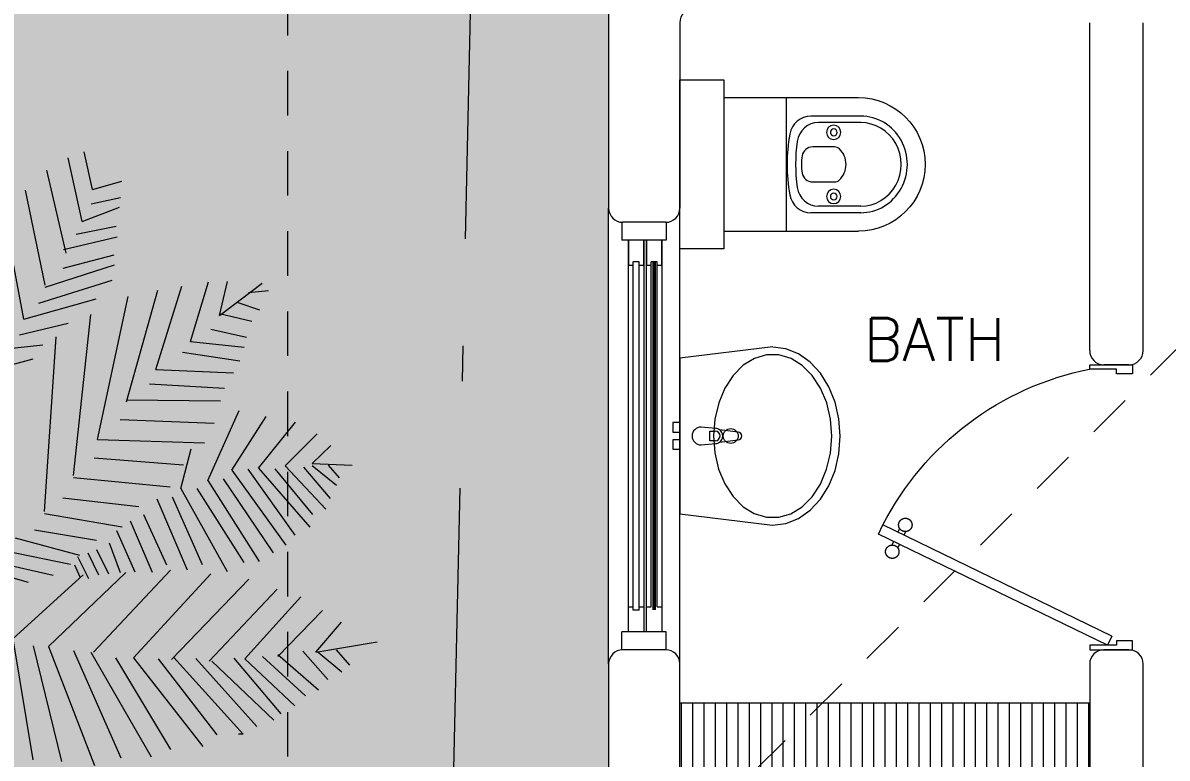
# Model space of a CAD drawing. Header units: metres. Extents: x 8 to 2416, y -346 to 476.
# Drawn here: x 26.308 to 29.519, y 33.399 to 35.464 of the extents above; entities that cross this region are included whole.
import ezdxf

# ---------------------------------------------------------------- set-up
doc = ezdxf.new("R2010")
doc.units = ezdxf.units.M
for name, pattern in [('0', [0]), ('ACAD_ISO10W100', [18, 12, -3, 0, -3]), ('HIDDEN2', [0.1875, 0.125, -0.0625])]:
    doc.linetypes.add(name, pattern=pattern)
doc.layers.get('0').update_dxf_attribs({"color": 250, "linetype": '0', "lineweight": 20})
for name, color, linetype, lineweight in [('A-DOOR', 35, 'Continuous', 5), ('A-WALL', 250, 'Continuous', 20), ('ARBOLES', 86, 'Continuous', 0), ('baños', 140, 'Continuous', 0), ('closets', 253, 'Continuous', 0), ('piscina', 131, 'Continuous', 0), ('textos', 7, 'Continuous', 0)]:
    doc.layers.add(name, color=color, linetype=linetype, lineweight=lineweight)
for name, color, linetype, lineweight, true_color in [('grama', 7, 'Continuous', 0, 0x698c45), ('SOLAR', 7, 'ACAD_ISO10W100', 9, 0xff1414), ('Techos 1', 7, 'HIDDEN2', 9, 0x42391a)]:
    doc.layers.add(name, color=color, linetype=linetype, lineweight=lineweight, true_color=true_color)
doc.styles.get("Standard").update_dxf_attribs({"font": 'arial.ttf', "height": 0.1875})

# ---------------------------------------------------------------- blocks, each defined once
blk = doc.blocks.new('palma a')
at = {"layer": 'ARBOLES', "color": 87, "true_color": 0x4f6a34}
for p, q in [((1166.0659, 93.5941), (1166.0367, 93.7251)), ((1166.0295, 93.4833), (1165.981, 93.7039)), ((1165.9746, 93.3723), (1165.9068, 93.6618)), ((1166.0659, 93.5941), (1166.1681, 93.6226)), ((1165.901, 93.2611), (1165.8329, 93.592)), ((1166.0615, 93.5448), (1166.1636, 93.5668)), ((1166.0295, 93.4833), (1166.1596, 93.5328)), ((1165.8275, 93.143), (1165.7591, 93.5085)), ((1166.0086, 93.4386), (1166.1484, 93.4667)), ((1165.9652, 93.386), (1166.1512, 93.4291)), ((1165.9639, 93.3209), (1166.1412, 93.3667)), ((1165.9011, 93.2542), (1166.1427, 93.3323)), ((1165.8788, 93.1991), (1166.1339, 93.2782)), ((1166.1842, 92.8561), (1166.2926, 93.2438)), ((1166.2857, 92.9675), (1166.3764, 93.2584)), ((1166.406, 93.0653), (1166.4694, 93.273)), ((1166.5077, 93.1559), (1166.5347, 93.2736)), ((1166.5077, 93.1559), (1166.6559, 93.2678)), ((1165.8275, 93.143), (1166.0785, 93.2143)), ((1166.0828, 92.724), (1166.1903, 93.2222)), ((1166.6081, 93.2363), (1166.678, 93.2427)), ((1166.5707, 93.2014), (1166.6463, 93.1751)), ((1165.8125, 93.089), (1165.9817, 93.1289)), ((1166.0001, 92.5989), (1166.0604, 93.1589)), ((1166.5077, 93.1629), (1166.6197, 93.1362)), ((1166.4773, 93.1083), (1166.6014, 93.0805)), ((1165.7539, 93.0388), (1165.8935, 93.0538)), ((1165.8987, 92.4737), (1165.9399, 93.0819)), ((1165.9399, 93.0819), (1165.9399, 93.0819)), ((1166.406, 93.0653), (1166.5926, 93.0462)), ((1165.7355, 92.971), (1165.859, 93.0048)), ((1166.3784, 93.0286), (1166.5779, 92.9977)), ((1166.2857, 92.9675), (1166.5561, 92.9561)), ((1166.2636, 92.918), (1166.5249, 92.903)), ((1166.1841, 92.863), (1166.5103, 92.859)), ((1166.4662, 92.5823), (1166.5759, 92.825)), ((1166.1624, 92.7941), (1166.4882, 92.7816)), ((1166.5498, 92.6176), (1166.6693, 92.8051)), ((1166.6429, 92.6253), (1166.7719, 92.7853)), ((1166.736, 92.633), (1166.8469, 92.7445)), ((1166.0828, 92.724), (1166.4557, 92.7134)), ((1166.3732, 92.5538), (1166.4093, 92.6923)), ((1166.8291, 92.6407), (1166.8938, 92.7035)), ((1166.072, 92.6607), (1166.3818, 92.6365)), ((1166.5498, 92.6176), (1166.7384, 92.3568)), ((1166.6054, 92.6212), (1166.769, 92.392)), ((1166.6429, 92.6253), (1166.8218, 92.4197)), ((1166.6996, 92.622), (1166.8302, 92.4637)), ((1166.736, 92.633), (1166.8771, 92.4823)), ((1166.7992, 92.6287), (1166.8917, 92.5199)), ((1166.8291, 92.6407), (1166.969, 92.6351)), ((1166.8292, 92.6338), (1166.9137, 92.5655)), ((1166.8853, 92.6352), (1166.9233, 92.5913)), ((1166.0001, 92.592), (1166.3359, 92.5604)), ((1166.4662, 92.5823), (1166.6457, 92.3007)), ((1166.5196, 92.5878), (1166.6941, 92.3298)), ((1166.3732, 92.5538), (1166.5342, 92.2652)), ((1166.4283, 92.5543), (1166.5921, 92.2963)), ((1165.9629, 92.5214), (1166.227, 92.491)), ((1166.2897, 92.5186), (1166.3944, 92.2708)), ((1166.3424, 92.5247), (1166.4468, 92.2892)), ((1165.8987, 92.4668), (1166.1694, 92.4208)), ((1166.2434, 92.4642), (1166.323, 92.2881)), ((1165.8642, 92.4109), (1166.0799, 92.3744)), ((1166.1496, 92.4077), (1166.2128, 92.2641)), ((1166.1972, 92.4418), (1166.2733, 92.2629)), ((1165.7969, 92.383), (1166.0211, 92.3228)), ((1165.7572, 92.3389), (1165.9891, 92.2909)), ((1166.049, 92.33), (1166.087, 92.2543)), ((1166.0802, 92.3417), (1166.1213, 92.2575)), ((1166.1233, 92.3651), (1166.1615, 92.2619)), ((1165.6671, 92.3128), (1165.9286, 92.2529)), ((1166.0028, 92.2881), (1166.0218, 92.2468)), ((1166.0131, 92.3181), (1166.0515, 92.2415)), ((1165.6338, 92.2878), (1165.8416, 92.2281)), ((1165.7887, 92.0307), (1166.0334, 92.2538)), ((1165.9123, 92.0041), (1166.1814, 92.2621)), ((1166.0687, 91.9848), (1166.3375, 92.2703)), ((1166.2087, 91.9653), (1166.4774, 92.2578)), ((1166.5342, 92.2652), (1166.5342, 92.2652)), ((1166.3403, 91.9595), (1166.6092, 92.2382)), ((1166.4719, 91.9538), (1166.7082, 92.2045)), ((1166.5952, 91.9618), (1166.7906, 92.1776)), ((1166.7102, 91.9697), (1166.8651, 92.1299)), ((1166.8417, 91.9847), (1166.9312, 92.0891)), ((1165.7887, 92.0307), (1165.8582, 91.6099)), ((1166.8417, 91.9847), (1167.0551, 92.0211)), ((1165.8597, 92.0073), (1165.9575, 91.6045)), ((1165.9123, 92.0041), (1166.0722, 91.5911)), ((1165.9999, 91.9912), (1166.1647, 91.6178)), ((1166.0605, 91.9847), (1166.2693, 91.6205)), ((1166.6569, 91.9701), (1166.8062, 91.833)), ((1166.7102, 91.9766), (1166.851, 91.8535)), ((1166.7967, 91.9886), (1166.8838, 91.8894)), ((1166.8499, 91.9848), (1166.9327, 91.9164)), ((1166.9125, 91.9935), (1166.9587, 91.9401)), ((1166.1455, 91.9656), (1166.3367, 91.6463)), ((1166.2087, 91.9653), (1166.4498, 91.6566)), ((1166.2936, 91.9611), (1166.4978, 91.6977)), ((1166.3484, 91.9665), (1166.5893, 91.6993)), ((1166.4255, 91.9623), (1166.6375, 91.7258)), ((1166.4801, 91.9539), (1166.6957, 91.7486)), ((1166.5574, 91.9634), (1166.7206, 91.7707)), ((1166.5952, 91.9618), (1166.7693, 91.7976)), ((1166.851, 91.8535), (1166.851, 91.8535)), ((1166.5893, 91.6993), (1166.5728, 91.6991))]:
    blk.add_line(p, q, dxfattribs=at)
blk = doc.blocks.new('A$C95be60c7')
at = {"layer": 'A-DOOR'}
for p, q in [((0.4752, 0.7426), (0.4497, 0.7302)), ((0.7875, 0.1), (0.4752, 0.7426)), ((0.762, 0.0876), (0.4497, 0.7302)), ((0.4703, 0.6879), (0.4601, 0.6829)), ((0.4958, 0.7003), (0.506, 0.7052)), ((0.504, 0.6833), (0.5143, 0.6883)), ((0.4785, 0.671), (0.4683, 0.666)), ((0.762, 0.0876), (0.7875, 0.1))]:
    blk.add_line(p, q, dxfattribs=at)
for points in [[(0, 0.03), (0.025, 0.03), (0.025, 0.075), (0.0125, 0.075), (0.0125, 0.15), (0, 0.15), (0, 0.03)], [(0.8, 0.03), (0.775, 0.03), (0.775, 0.075), (0.7875, 0.075), (0.7875, 0.15), (0.8, 0.15), (0.8, 0.03)]]:
    blk.add_lwpolyline(points, dxfattribs=at)
blk.add_arc((0.8309, -0.0119), 0.8343, 117.1874, 168.8099, dxfattribs=at)
for points in [[(0.506, 0.7039), (0.506, 0.709), (0.511, 0.7177), (0.5198, 0.7227), (0.5298, 0.7227), (0.5386, 0.7177), (0.5436, 0.7089), (0.5436, 0.6989), (0.5386, 0.6901), (0.5298, 0.6851), (0.5197, 0.6851), (0.511, 0.6901), (0.506, 0.6989), (0.506, 0.7039)], [(0.4307, 0.6673), (0.4307, 0.6724), (0.4358, 0.6811), (0.4445, 0.6861), (0.4546, 0.6861), (0.4633, 0.6811), (0.4684, 0.6724), (0.4683, 0.6623), (0.4633, 0.6535), (0.4546, 0.6485), (0.4445, 0.6485), (0.4357, 0.6536), (0.4307, 0.6623), (0.4307, 0.6673)]]:
    blk.add_open_spline(points, degree=2, dxfattribs=at)
blk = doc.blocks.new('A$Cbbaa2d29')
at = {"layer": 'baños'}
for p, q in [((0.0499, 0.1234), (0.0499, 0.5009)), ((0.1017, 0.5075), (0.1017, 0.3676)), ((0.1199, 0.5075), (0.1199, 0.3887)), ((0.3549, 0.5075), (0.3549, 0.3887)), ((0.373, 0.5075), (0.373, 0.3676)), ((0.4249, 0.1234), (0.4249, 0.5009)), ((0.1881, 0.3727), (0.1881, 0.434)), ((0.2866, 0.434), (0.2866, 0.3727)), ((0.4249, 0.2984), (0.0499, 0.2984))]:
    blk.add_line(p, q, dxfattribs=at)
blk.add_lwpolyline([(0, 0.1234), (0, 0), (0.4747, 0), (0.4747, 0.1234)], close=True, dxfattribs=at)
for centre, radius in [((0.1474, 0.4318), 0.0201), ((0.3274, 0.4318), 0.0201), ((0.1474, 0.4318), 0.00947), ((0.3274, 0.4318), 0.00947)]:
    blk.add_circle(centre, radius, dxfattribs=at)
blk.add_arc((0.2374, 0.5009), 0.1875, 0, 180, dxfattribs=at)
at = {"layer": 'baños', "extrusion": (0, 0, -1)}
for centre, major_axis, ratio, start_param, end_param in [((0.2374, 0.5075), (-0.1356, 0), 0.964958, 0, 3.141593), ((0.2374, 0.5075), (-0.1175, 0), 0.964958, 0, 3.141593), ((0.2374, 0.407), (0.0601, 0), 0.98668, 3.898776, 5.526002), ((0.2084, 0.434), (-0.0203, 0), 0.98668, 0, 0.757183), ((0.2663, 0.434), (0.0203, 0), 0.98668, -0.757183, 0), ((0.182, 0.3887), (0.0622, 0), 0.964958, 1.721071, 3.141593), ((0.2927, 0.3887), (-0.0622, 0), 0.964958, 3.141593, 4.562115), ((0.1639, 0.3676), (0.0622, 0), 0.964958, 1.761771, 3.141593), ((0.2185, 0.3727), (0.0304, 0), 0.98668, 1.75053, 3.141593), ((0.2562, 0.3727), (0.0304, 0), 0.98668, 0, 1.391062), ((0.3108, 0.3676), (0.0622, 0), 0.964958, 0, 1.379822), ((0.2374, 0.7413), (-0.4317, 0), 0.964958, 4.562115, 4.862663), ((0.2374, 0.4749), (0.1357, 0), 0.98668, 1.391062, 1.75053), ((0.2374, 0.7342), (0.4491, 0), 0.964958, 1.379822, 1.761771)]:
    blk.add_ellipse(centre, major_axis=major_axis, ratio=ratio, start_param=start_param, end_param=end_param, dxfattribs=at)
blk = doc.blocks.new('Basin 22')
at = {"layer": 'baños'}
for p, q in [((-218.5, 0), (-250.6, -260.4)), ((218.5, 0), (-218.5, 0)), ((-10.5, 20), (-37.5, 20)), ((-37.5, 20), (-37.5, 0)), ((-37.5, 0), (-10.5, 0)), ((-10.5, 0), (-10.5, 20)), ((37.5, 20), (10.5, 20)), ((10.5, 20), (10.5, 0)), ((10.5, 0), (37.5, 0)), ((37.5, 0), (37.5, 20)), ((250, -260.4), (218.5, 0)), ((-218.4, -0.4), (-218.5, -0.4)), ((-218.4, -0.4), (-218.5, -0.4)), ((218.5, -0.4), (218.4, -0.4)), ((218.5, -0.4), (218.4, -0.4)), ((-25, -59.4), (-21, -101.4)), ((21, -101.4), (25, -59.4)), ((0, -94.6), (-47.6, -98.2)), ((-13.6, -99.2), (-13.6, -84.3)), ((-13.6, -84.3), (13.6, -84.3)), ((47.6, -98.2), (0, -94.6)), ((13.6, -84.3), (13.6, -99.2)), ((-134.7, -126.2), (-170.3, -149.4)), ((-93.2, -108.9), (-134.7, -126.2)), ((-47.6, -98.2), (-93.2, -108.9)), ((-17.7, -110.9), (-11.1, -163.8)), ((11.1, -163.8), (17.7, -110.9)), ((93.2, -108.9), (47.6, -98.2)), ((134.7, -126.2), (93.2, -108.9)), ((170.3, -149.4), (134.7, -126.2)), ((-170.3, -149.4), (-198.5, -177.5)), ((198.5, -177.5), (170.3, -149.4)), ((-198.5, -177.5), (-218, -209.2)), ((218, -209.2), (198.5, -177.5)), ((-218, -209.2), (-227.9, -243.1)), ((227.9, -243.1), (218, -209.2)), ((-227.9, -243.1), (-227.9, -277.8)), ((227.9, -277.8), (227.9, -243.1)), ((-250.6, -260.4), (-245.8, -297.4)), ((-227.9, -277.8), (-218, -311.7)), ((218, -311.7), (227.9, -277.8)), ((244.6, -297.4), (249.4, -260.4)), ((-245.8, -297.4), (-231.6, -333)), ((-218, -311.7), (-198.5, -343.4)), ((198.5, -343.4), (218, -311.7)), ((230.4, -333), (244.6, -297.4)), ((-231.6, -333), (-208.5, -365.7)), ((-198.5, -343.4), (-170.3, -371.4)), ((170.3, -371.4), (198.5, -343.4)), ((207.3, -365.7), (230.4, -333)), ((-208.5, -365.7), (-177.4, -394.5)), ((-170.3, -371.4), (-134.7, -394.6)), ((134.7, -394.6), (170.3, -371.4)), ((176.2, -394.5), (207.3, -365.7)), ((-177.4, -394.5), (-139.5, -418.1)), ((-134.7, -394.6), (-93.2, -412)), ((-93.2, -412), (-47.6, -422.7)), ((47.6, -422.7), (93.2, -412)), ((93.2, -412), (134.7, -394.6)), ((138.3, -418.1), (176.2, -394.5)), ((-139.5, -418.1), (-96.3, -435.6)), ((-96.3, -435.6), (-49.4, -446.4)), ((-49.4, -446.4), (-0.6, -450)), ((-47.6, -422.7), (0, -426.3)), ((-0.6, -450), (48.2, -446.4)), ((0, -426.3), (47.6, -422.7)), ((48.2, -446.4), (95.1, -435.6)), ((95.1, -435.6), (138.3, -418.1))]:
    blk.add_line(p, q, dxfattribs=at)
blk.add_circle((0, -142.6), 21, dxfattribs=at)
for centre, radius, start, end in [((0, -59.4), 25, 0, 180), ((0, -99.5), 21.1, 185.1696, 212.771), ((0, -99.5), 21.1, 212.771, 327.229), ((0, -99.2), 13.6, 180, 0), ((0, -99.5), 21.1, 327.229, 354.8304), ((0, -162.4), 11.2, 187.1389, 352.8611)]:
    blk.add_arc(centre, radius, start, end, dxfattribs=at)
blk = doc.blocks.new('PL BASE 1N NASAS 09')
at = {"layer": 'closets', "transparency": 33554687}
h = blk.add_hatch(dxfattribs=at)
h.set_pattern_fill('LINE', color=256, scale=0.01, angle=90)
h.set_pattern_definition([(90, (-228.034673, 141.06628), (-0.03175, 2e-18), [])])
h.paths.add_polyline_path([(-122.2315, -54.6497), (-121.0811, -54.6497), (-121.0808, -55.0497), (-122.2313, -55.0497)])
at = {"layer": 'A-DOOR'}
for p, q in [((-122.3935, -53.2997), (-122.3935, -53.3497)), ((-122.2695, -53.2997), (-122.2695, -53.3497)), ((-122.2695, -53.3497), (-122.3935, -53.3497)), ((-122.3751, -54.4497), (-122.3751, -53.3497)), ((-122.3321, -53.3497), (-122.3321, -54.4497)), ((-122.3245, -54.4497), (-122.3245, -53.3497)), ((-122.2815, -53.3497), (-122.2815, -54.4497)), ((-122.3623, -54.3884), (-122.3623, -53.411)), ((-122.3449, -53.411), (-122.3623, -53.411)), ((-122.3449, -54.3884), (-122.3449, -53.411)), ((-122.3117, -54.3797), (-122.3117, -53.411)), ((-122.2943, -53.411), (-122.3117, -53.411)), ((-122.2943, -54.3797), (-122.2943, -53.411)), ((-122.3449, -54.3884), (-122.3623, -54.3884)), ((-122.2695, -54.4497), (-122.3935, -54.4497)), ((-122.3935, -54.4997), (-122.3935, -54.4497)), ((-122.2695, -54.4997), (-122.2695, -54.4497))]:
    blk.add_line(p, q, dxfattribs=at)
for points in [[(-122.3449, -53.4197), (-122.3321, -53.4197), (-122.3321, -53.3497), (-122.3751, -53.3497), (-122.3751, -53.4197), (-122.3623, -53.4197)], [(-122.2943, -53.4197), (-122.2815, -53.4197), (-122.2815, -53.3497), (-122.3245, -53.3497), (-122.3245, -53.4197), (-122.3117, -53.4197)], [(-122.3449, -54.3797), (-122.3321, -54.3797), (-122.3321, -54.4497), (-122.3751, -54.4497), (-122.3751, -54.3797), (-122.3623, -54.3797)], [(-122.2943, -54.3797), (-122.2815, -54.3797), (-122.2815, -54.4497), (-122.3245, -54.4497), (-122.3245, -54.3797), (-122.3117, -54.3797)]]:
    blk.add_lwpolyline(points, dxfattribs=at)
at = {"layer": 'A-WALL'}
for p, q in [((-122.4311, -50.839), (-122.4311, -53.2597)), ((-122.2311, -52.7397), (-122.2311, -53.2597)), ((-121.0811, -53.6597), (-121.0811, -52.7397)), ((-120.9311, -53.6597), (-120.9311, -52.7397)), ((-122.4311, -54.5397), (-122.4311, -53.2597)), ((-122.2311, -54.5397), (-122.2311, -53.2597)), ((-122.2711, -53.2997), (-122.3911, -53.2997)), ((-120.9711, -53.6997), (-121.0411, -53.6997)), ((-122.2711, -54.4997), (-122.3911, -54.4997))]:
    blk.add_line(p, q, dxfattribs=at)
blk.add_lwpolyline([(-122.4311, -54.5397), (-122.4311, -55.2097, 0.414213), (-122.3911, -55.2497), (-119.8711, -55.2497, 0.414213), (-119.8311, -55.2097), (-119.8311, -55.0897, 0.414214), (-119.8711, -55.0497), (-120.8911, -55.0497, -0.414214), (-120.9311, -55.0097), (-120.9311, -54.5397, 0.414214), (-120.9711, -54.4997), (-121.0411, -54.4997, 0.414214), (-121.0811, -54.5397), (-121.0811, -55.0497), (-122.2311, -55.0497), (-122.2311, -54.5397)], format="xyb", dxfattribs=at)
for centre, start, end in [((-122.1911, -52.7397), 90, 180), ((-122.3911, -53.2597), 180, 270), ((-122.2711, -53.2597), 270, 360), ((-121.0411, -53.6597), 180, 270), ((-120.9711, -53.6597), 270, 0), ((-122.3911, -54.5397), 90, 180), ((-122.2711, -54.5397), 0, 90)]:
    blk.add_arc(centre, 0.04, start, end, dxfattribs=at)
at = {"layer": 'closets', "transparency": 33554687}
blk.add_line((-121.0811, -54.6497), (-122.2311, -54.6497), dxfattribs=at)
at = {"layer": 'piscina', "const_width": 0.01}
blk.add_lwpolyline([(-122.303, -53.411), (-122.303, -54.3884)], dxfattribs=at)
at = {"layer": 'Techos 1'}
for p, q in [((-123.3311, -56.1498), (-123.3311, -47.9498)), ((-119.2311, -52.0497), (-123.3311, -56.1498))]:
    blk.add_line(p, q, dxfattribs=at)
at = {"layer": 'A-DOOR', "xscale": -1, "rotation": 90}
blk.add_blockref('A$C95be60c7', (-120.9311, -53.6997), dxfattribs=at)
at = {"layer": 'baños', "xscale": -1, "rotation": 270}
blk.add_blockref('A$Cbbaa2d29', (-122.2311, -53.3745), dxfattribs=at)
at = {"layer": 'baños', "xscale": 0.001000000000057999, "yscale": 0.001000000000057999, "rotation": 89.94782240616065}
blk.add_blockref('Basin 22', (-122.2311, -53.8995), dxfattribs=at)
at = {"layer": 'textos', "insert": (-119.8142, -53.6888), "char_height": 0.15, "width": 3.404877, "attachment_point": 9}
blk.add_mtext('\\pxqc;{\\Fromans|c0;\\H0.8x;BATH}', dxfattribs=at)
blk = doc.blocks.new('PL MUEBLES 1N NASAS 09')
at = {"layer": 'baños'}
blk.add_blockref('PL BASE 1N NASAS 09', (162.2615, 88.2033), dxfattribs=at)

msp = doc.modelspace()

# ---------------------------------------------------------------- hatches: boundary and pattern name
at = {"layer": 'grama', "transparency": 33554495}
h = msp.add_hatch(color=256, dxfattribs=at)
h.dxf.hatch_style = 1
edge = h.paths.add_edge_path()
edge.add_line((80.8091, 57.9566), (21.0607, 57.947))
edge.add_line((21.0607, 57.947), (21.0385, 56.947))
edge.add_line((21.0385, 56.947), (37.3509, 56.9496))
edge.add_arc((37.351, 56.3496), 0.6, 0.0092, 90.0092, ccw=False)
edge.add_line((37.951, 56.3497), (37.9514, 53.9497))
edge.add_arc((37.3514, 53.9496), 0.6, -89.9908, 0.0092, ccw=False)
edge.add_line((37.3515, 53.3496), (36.0515, 53.3494))
edge.add_arc((36.0515, 53.0494), 0.3, 90.0092, 180.0139)
edge.add_line((35.7515, 53.0493), (35.7516, 52.9481))
edge.add_line((35.7516, 52.9481), (52.3266, 52.9536))
edge.add_line((52.3266, 52.9536), (52.3266, 53.2536))
edge.add_line((52.3266, 53.2536), (62.2016, 53.2536))
edge.add_line((62.2016, 53.2536), (62.2016, 47.4481))
edge.add_line((62.2016, 47.4481), (63.2016, 47.4481))
edge.add_line((63.2016, 47.4481), (63.2016, 53.2549))
edge.add_line((63.2016, 53.2549), (70.7634, 53.2529))
edge.add_line((70.7634, 53.2529), (70.7634, 47.7461))
edge.add_line((70.7634, 47.7461), (71.3634, 47.7481))
edge.add_line((71.3634, 47.7481), (71.3634, 38.1618))
edge.add_line((71.3634, 38.1618), (70.7634, 38.1624))
edge.add_line((70.7634, 38.1624), (70.7634, 32.6542))
edge.add_line((70.7634, 32.6542), (63.2016, 32.6549))
edge.add_line((63.2016, 32.6549), (63.2016, 38.459))
edge.add_line((63.2016, 38.459), (62.2016, 38.459))
edge.add_line((62.2016, 38.459), (62.1891, 32.6536))
edge.add_line((62.1891, 32.6536), (52.3266, 32.6536))
edge.add_line((52.3266, 32.6536), (52.3266, 32.9536))
edge.add_line((52.3266, 32.9536), (27.9516, 32.959))
edge.add_line((27.9516, 32.959), (27.9516, 39.359))
edge.add_line((27.9516, 39.359), (26.8226, 39.359))
edge.add_line((26.8226, 39.359), (26.8226, 40.259))
edge.add_line((26.8226, 40.259), (26.4226, 40.259))
edge.add_line((26.4226, 40.259), (26.4226, 45.6481))
edge.add_line((26.4226, 45.6481), (26.8226, 45.6481))
edge.add_line((26.8226, 45.6481), (26.8226, 46.5481))
edge.add_line((26.8226, 46.5481), (27.9516, 46.5481))
edge.add_line((27.9516, 46.5481), (27.9516, 52.9481))
edge.add_line((27.9516, 52.9481), (28.1515, 52.9481))
edge.add_line((28.1515, 52.9481), (28.1515, 53.0481))
edge.add_arc((27.8515, 53.0481), 0.3, 0.0092, 90.0092)
edge.add_line((27.8515, 53.3481), (25.1634, 53.3476))
edge.add_arc((25.1635, 52.5476), 0.8, 90.0092, 198.7971)
edge.add_arc((-3.0236, 42.9535), 28.9752, -26.20209, 18.79711, ccw=False)
edge.add_arc((21.1796, 31.043), 2, 270, 333.7979, ccw=False)
edge.add_line((21.1796, 29.043), (20.4196, 29.043))
edge.add_line((20.4196, 29.043), (20.3955, 27.9576))
edge.add_line((20.3955, 27.9576), (80.305, 27.9575))
edge.add_line((80.305, 27.9575), (80.8091, 57.9566))

# ---------------------------------------------------------------- linework, layer by layer
at = {"layer": 'A-DOOR'}
msp.add_line((27.9516, 33.7083), (27.9516, 34.9083), dxfattribs=at)
at = {"layer": 'SOLAR', "ltscale": 0.1}
msp.add_lwpolyline([(65.3869, 32.9575), (27.5082, 32.9576), (27.9516, 52.9481), (65.7229, 52.9542)], close=True, dxfattribs=at)

# ---------------------------------------------------------------- block references
msp.add_blockref('PL MUEBLES 1N NASAS 09', (-11.8789, 0))
at = {"layer": 'ARBOLES', "xscale": 0.8071706068944033, "yscale": 0.8071706068944033, "zscale": 0.8071706068944033}
msp.add_blockref('palma a', (-914.7107, -40.5507), dxfattribs=at)

doc.saveas('drawing.dxf')
